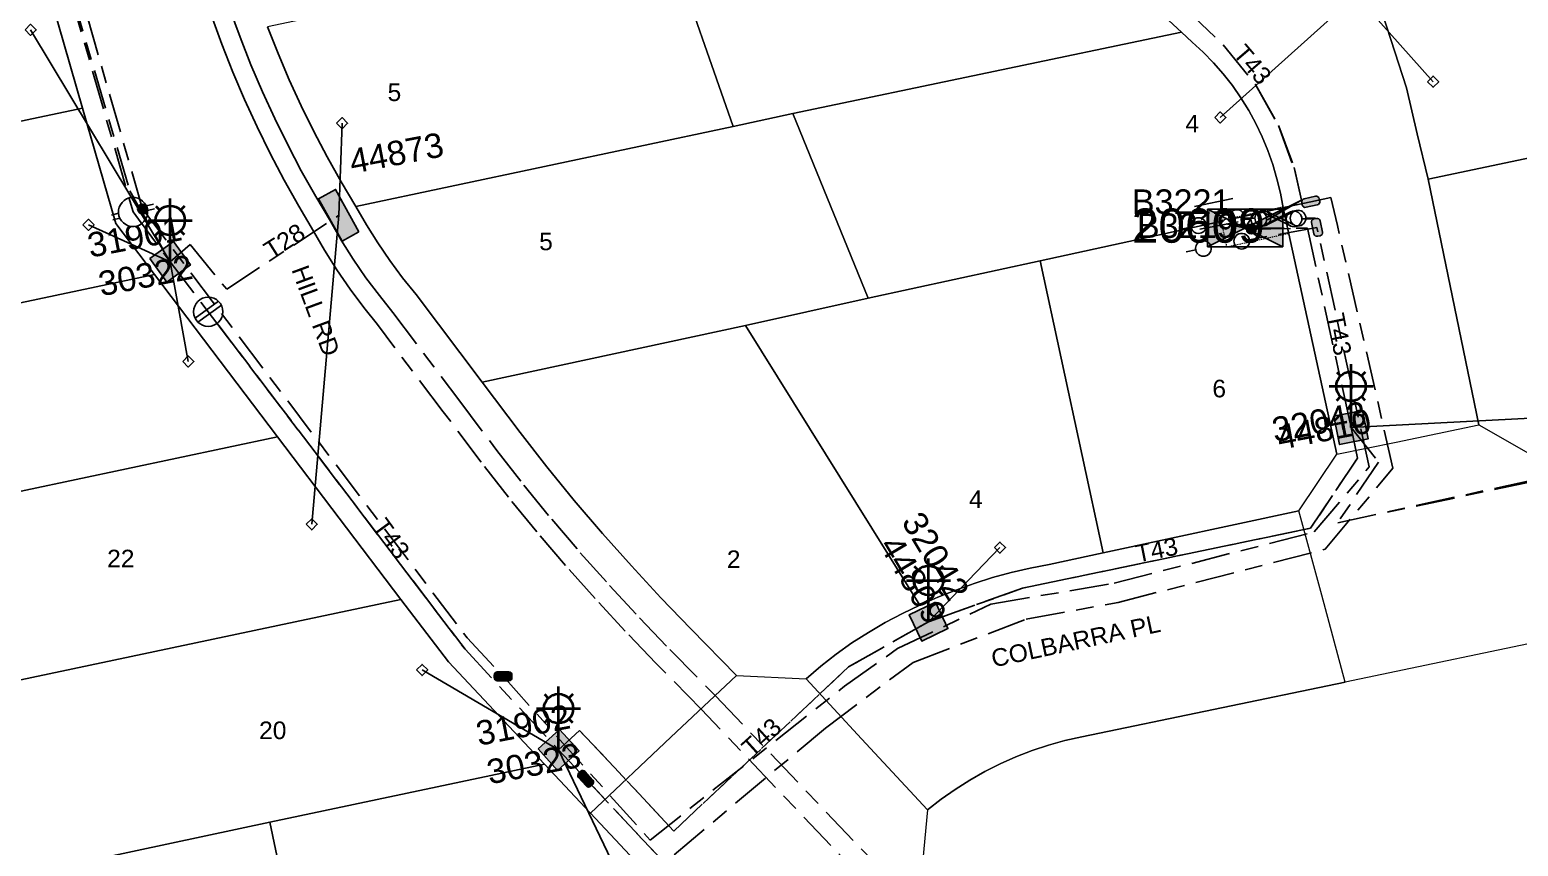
# Model space of a CAD drawing. Header units: metres. Extents: x 314590 to 317940, y 6263421 to 6264427.
# Drawn here: x 317374.3 to 317526.5, y 6263777.2 to 6263860.6 of the extents above; entities that cross this region are included whole.
import ezdxf
from ezdxf.enums import TextEntityAlignment as Align

# ---------------------------------------------------------------- set-up
doc = ezdxf.new("R2010")
doc.units = ezdxf.units.M
for name, pattern in [('Cable Exist UG', [8.2, 4, -1.2, 1.8, -1.2]), ('HIDDEN', [0.375, 0.25, -0.125]), ('HIDDEN2', [0.1875, 0.125, -0.0625])]:
    doc.linetypes.add(name, pattern=pattern)
doc.layers.get('0').update_dxf_attribs({"color": 6})
for name, color, linetype, lineweight in [('Cadastre Land Parcels_SP_EXT', 9, 'Continuous', 5), ('Cadastre Other Property_SP_EXT', 9, 'HIDDEN', 5), ('Cadastre Roads_SP_EXT', 9, 'Continuous', 5)]:
    doc.layers.add(name, color=color, linetype=linetype, lineweight=lineweight)
for name, color, linetype in [('Equip_HV_EXT', 7, 'Continuous'), ('Equip_LV_EXT', 7, 'Continuous'), ('Equip_SL_EXT', 7, 'Continuous'), ('Equip_SP_SL_EXT', 7, 'Continuous'), ('Mains_HV_EXT', 7, 'Continuous'), ('Mains_LV_EXT', 7, 'Continuous'), ('Mains_SL_EXT', 7, 'Continuous'), ('Services_SP_EXT', 7, 'Continuous'), ('Sub_SP_EXT', 7, 'Continuous'), ('SupportsUG_SP_LV_EXT', 7, 'Continuous'), ('SupportsUG_SP_LV_SL_EXT', 7, 'Continuous')]:
    doc.layers.add(name, color=color, linetype=linetype)
doc.layers.add('Features_HIDE', color=1, linetype='Continuous', plot=False)
doc.styles.add('COLUMN_LABEL', font='arial.ttf')
doc.styles.add('iecARIAL', font='arial.ttf', dxfattribs={"height": 2})
doc.styles.add('POLE_LABEL', font='arial.ttf')
doc.styles.get("Standard").update_dxf_attribs({"font": 'arial.ttf'})
doc.styles.add('SWITCH_LABEL', font='arial.ttf', dxfattribs={"height": 2.5})

# ---------------------------------------------------------------- blocks, each defined once
blk = doc.blocks.new('SUB_PADMOUNT_EXT')
for points in [[(0, 0), (-3.84, 1.92), (-3.84, -1.92)], [(0, 0), (3.84, 1.92), (3.84, -1.92)]]:
    blk.add_hatch(color=256).paths.add_polyline_path(points)
for p, q in [((3.84, 1.92), (-3.84, -1.92)), ((-3.84, 1.92), (3.84, -1.92))]:
    blk.add_line(p, q)
blk.add_lwpolyline([(-3.84, -1.92), (3.84, -1.92), (3.84, 1.92), (-3.84, 1.92)], close=True)
for tag, height, flags, p in [('ASSET_NUM', 3.5, 8, (2, 2)), ('STREET_CODE', 0.2, 9, (1.5, 0)), ('CONSTRUCTED_VOLTAGE', 0.2, 9, (1.5, -0.2)), ('OPERATING_VOLTAGE', 0.2, 9, (1.5, -0.6)), ('ORIENTATION', 0.2, 9, (1.5, -0.8)), ('OWNED_BY', 0.2, 9, (1.5, -1)), ('OPERATED_BY', 0.2, 9, (1.5, -1.2)), ('SECONDARY_VOLTAGE', 0.2, 9, (1.5, -1.6)), ('NO_PHASES', 0.2, 9, (1.5, -0.4)), ('MAINTAINED_BY', 0.2, 9, (1.5, -1.4)), ('STATE', 0.2, 9, (1.5, -1.8)), ('SUBSTATION_TYPE', 0.2, 9, (1.5, -2.2)), ('STREETNAME', 0.2, 9, (1.5, -3)), ('PARENT', 0.2, 9, (1.5, -2)), ('USAGE', 0.2, 9, (1.5, -2.4)), ('LEGEND', 0.2, 9, (1.5, -2.6)), ('LOCATION', 0.2, 9, (1.5, -2.8)), ('SUBURB', 0.2, 9, (1.5, -3.2)), ('Z', 0.2, 1, (1.5, -3.6)), ('NOTES', 0.2, 9, (1.5, -3.4))]:
    blk.add_attdef(tag, text='', height=height, dxfattribs=dict(flags=flags)).set_placement(p, align=Align.MIDDLE_LEFT)
blk = doc.blocks.new('COLUMN_EXT')
blk.add_hatch(color=256).paths.add_polyline_path([(-1.49, 1.48), (-1.49, -1.49), (1.48, -1.49), (1.48, 1.48)])
blk.add_lwpolyline([(-1.49, -1.49), (1.48, -1.49), (1.48, 1.48), (-1.49, 1.48)], close=True)
for tag, height, style, flags, p in [('ASSET_NUM', 2.5, 'COLUMN_LABEL', 8, (2, 2)), ('STRUCTURE_PLANT_NUMBER', 0.2, 'POLE_LABEL', 9, (1.81, 0.03)), ('STREET_CODE', 0.2, 'COLUMN_LABEL', 9, (1.81, -0.2))]:
    blk.add_attdef(tag, text='', height=height, dxfattribs=dict(style=style, flags=flags)).set_placement(p, align=Align.MIDDLE_LEFT)
at = {"flags": 9}
for tag, p in [('COLUMN_TYPE', (1.81, -0.4)), ('OWNED_BY', (1.81, -0.6)), ('STATE', (1.81, -0.8)), ('USAGE', (1.81, -1)), ('STREETNAME', (1.81, -1.6)), ('LEGEND', (1.81, -1.2)), ('LOCATION', (1.81, -1.4)), ('SUBURB', (1.81, -1.8)), ('NOTES', (1.81, -2))]:
    blk.add_attdef(tag, text='', height=0.2, dxfattribs=at).set_placement(p, align=Align.MIDDLE_LEFT)
at = {"flags": 1}
blk.add_attdef('Z', (1.81, -2.35), '', height=0.2, dxfattribs=at)
blk = doc.blocks.new('PILLAR_EXT')
blk.add_hatch(color=256).paths.add_polyline_path([(-2.475, 0.99), (-2.475, -0.99), (2.475, -0.99), (2.475, 0.99)])
blk.add_lwpolyline([(-2.475, -0.99), (2.475, -0.99), (2.475, 0.99), (-2.475, 0.99)], close=True)
at = {"style": 'iecARIAL', "flags": 8}
blk.add_attdef('ASSET_NUM', (1.5, 3.5), '', height=2.5, dxfattribs=at)
for tag, p, flags in [('OWNED_BY', (0, -0.2), 9), ('STATE', (0, -0.4), 9), ('SUPPORT_TYPE', (0, -0.6), 9), ('USAGE', (0, -0.8), 9), ('LEGEND', (0, -1), 9), ('LOCATION', (0, -1.2), 9), ('NOTES', (0, -1.4), 9), ('PARENT', (0, -1.6), 9), ('STREETNAME', (0, -1.8), 9), ('SUBURB', (0, -2), 1)]:
    blk.add_attdef(tag, p, '', height=0.2, dxfattribs=dict(flags=flags))
blk = doc.blocks.new('SL_LANTERN_EXT')
at = {"lineweight": 40}
for p, q in [((0, 1.97), (0, 6.47)), ((-1.46, 5.68), (-1.06, 5.28)), ((1.46, 5.68), (1.06, 5.28)), ((-2.25, 4.22), (2.25, 4.22)), ((-1.46, 2.76), (-1.06, 3.16)), ((1.46, 2.76), (1.06, 3.16)), ((0, 0), (0, 2.72))]:
    blk.add_line(p, q, dxfattribs=at)
blk.add_circle((0, 4.22), 1.5, dxfattribs=at)
at = {"style": 'iecARIAL', "flags": 8}
blk.add_attdef('ASSET_NUM', (1.5, 1.5), '', height=2.5, dxfattribs=at)
for tag, p, height, flags in [('OPERATING_VOLTAGE', (0.98, -1.65), 0.2, 9), ('CONSTRUCTED_VOLTAGE', (0.98, -0.65), 0.2, 9), ('CONTROL_TYPE', (0.98, -0.85), 0.2, 9), ('LANTERN_PURPOSE', (0.98, -1.05), 0.2, 9), ('LANTERN_TYPE', (0.98, -1.25), 0.2, 9), ('NO_PHASES', (0.98, -1.45), 0.2, 9), ('LNUMBER', (2.18, -3.25), 2.5, 8), ('ORIENTATION', (0.98, -1.85), 0.2, 9), ('OWNED_BY', (0.98, -2.05), 0.2, 9), ('STATE', (0.98, -2.25), 0.2, 9), ('USAGE', (0.98, -2.45), 0.2, 9), ('CEXIST', (0.98, -2.65), 0.2, 9), ('CNEW', (0.98, -2.85), 0.2, 9), ('CNUMBER', (0.98, -3.05), 0.2, 9), ('CREMOVE', (0.98, -3.25), 0.2, 9), ('CREPLACE', (0.98, -3.45), 0.2, 9), ('LKINGHEIGHT', (0.98, -3.65), 0.2, 9), ('LBRACKET', (0.98, -3.85), 0.2, 9), ('LBRACKETVOCAB', (0.98, -4.05), 0.2, 9), ('LCATEGORY', (0.98, -4.25), 0.2, 9), ('LCHARGE1', (0.98, -4.45), 0.2, 9), ('LCHARGE1PERCENT', (0.98, -4.65), 0.2, 9), ('LCHARGE2', (0.98, -4.85), 0.2, 9), ('LCHARGE2PERCENT', (0.98, -5.05), 0.2, 9), ('LCHARGE3', (0.98, -5.25), 0.2, 9), ('LCHARGE3PERCENT', (0.98, -5.45), 0.2, 9), ('LEXIST', (0.98, -5.65), 0.2, 9), ('LLAMP', (0.98, -5.85), 0.2, 9), ('LLAMPVOCAB', (0.98, -6.05), 0.2, 9), ('LMAST', (0.98, -6.25), 0.2, 9), ('LMASTVOCAB', (0.98, -6.45), 0.2, 9), ('LNEW', (0.98, -6.65), 0.2, 9), ('LANTNUMBER', (0.98, -6.85), 0.2, 9), ('LOUTREACH', (0.98, -7.25), 0.2, 9), ('LOUTREACHVOCAB', (0.98, -7.45), 0.2, 9), ('LRATECODE', (0.98, -7.65), 0.2, 9), ('STREETNAME', (0.98, -9.25), 0.2, 9), ('LREMOVE', (0.98, -7.85), 0.2, 9), ('LREPLACE', (0.98, -8.05), 0.2, 9), ('LTYPE', (0.98, -8.25), 0.2, 9), ('LTYPEVOCAB', (0.98, -8.45), 0.2, 9), ('LEGEND', (0.98, -8.65), 0.2, 9), ('LOCATION', (0.98, -8.85), 0.2, 9), ('NOTES', (0.98, -9.05), 0.2, 9), ('SUBURB', (0.98, -9.45), 0.2, 1)]:
    blk.add_attdef(tag, p, '', height=height, dxfattribs=dict(flags=flags))
blk = doc.blocks.new('CCP_EXT')
at = {"flags": 9}
for tag, p in [('LIFE_SUPPORT', (0, -1.6)), ('STATE', (0, -1.8)), ('NOTES', (0, -2))]:
    blk.add_attdef(tag, text='', height=0.2, dxfattribs=at).set_placement(p, align=Align.MIDDLE_LEFT)
blk.add_wipeout([(0, 0.57), (0.57, 0), (0, -0.57), (-0.57, 0)])
blk.add_lwpolyline([(-0.57, 0), (0, 0.57), (0.57, 0), (0, -0.57), (-0.57, 0)])
at = {"flags": 1}
blk.add_attdef('Z', (0, 0), '', height=0.2, dxfattribs=at)
at = {"flags": 9}
for tag, p in [('CCP_TYPE', (0, 0)), ('CONSTRUCTED_VOLTAGE', (0, -0.2)), ('OPERATING_VOLTAGE', (0, -0.6)), ('ORIENTATION', (0, -0.8)), ('OWNED_BY', (0, -1)), ('NO_PHASES', (0, -0.4)), ('USAGE', (0, -1.2)), ('LEGEND', (0, -1.4))]:
    blk.add_attdef(tag, text='', height=0.2, dxfattribs=at).set_placement(p, align=Align.MIDDLE_LEFT)
blk = doc.blocks.new('HV_STJ_EXT')
h = blk.add_hatch(color=256)
edge = h.paths.add_edge_path()
edge.add_ellipse((-0.59, 0.13), major_axis=(0.226, 0.226), ratio=1, start_angle=45, end_angle=135)
edge.add_line((-0.91, 0.13), (-0.91, -0.13))
edge.add_ellipse((-0.59, -0.13), major_axis=(0.226, 0.226), ratio=1, start_angle=135, end_angle=225)
edge.add_line((-0.59, -0.45), (0.59, -0.45))
edge.add_ellipse((0.59, -0.13), major_axis=(-0.226, 0.226), ratio=1, start_angle=135, end_angle=225)
edge.add_line((0.91, -0.13), (0.91, 0.13))
edge.add_ellipse((0.59, 0.13), major_axis=(-0.226, 0.226), ratio=1, start_angle=225, end_angle=315)
edge.add_line((0.59, 0.45), (-0.59, 0.45))
blk.add_lwpolyline([(-0.91, 0.13), (-0.91, -0.13, 0.414214), (-0.59, -0.45), (0.59, -0.45, 0.414214), (0.91, -0.13), (0.91, 0.13, 0.414214), (0.59, 0.45), (-0.59, 0.45, 0.414214)], format="xyb", close=True)
for tag, flags, p in [('ORIENTATION', 9, (1.5, 0)), ('Z', 1, (1.5, -0.8)), ('USAGE', 9, (1.5, -0.2)), ('LEGEND', 9, (1.5, -0.4)), ('NOTES', 9, (1.5, -0.6))]:
    blk.add_attdef(tag, text='', height=0.2, dxfattribs=dict(flags=flags)).set_placement(p, align=Align.MIDDLE_LEFT)
blk = doc.blocks.new('SL_STJ_EXT')
h = blk.add_hatch(color=256)
edge = h.paths.add_edge_path()
edge.add_ellipse((-0.59, 0.13), major_axis=(0.226, 0.226), ratio=1, start_angle=45, end_angle=135)
edge.add_line((-0.91, 0.13), (-0.91, -0.13))
edge.add_ellipse((-0.59, -0.13), major_axis=(0.226, 0.226), ratio=1, start_angle=135, end_angle=225)
edge.add_line((-0.59, -0.45), (0.59, -0.45))
edge.add_ellipse((0.59, -0.13), major_axis=(-0.226, 0.226), ratio=1, start_angle=135, end_angle=225)
edge.add_line((0.91, -0.13), (0.91, 0.13))
edge.add_ellipse((0.59, 0.13), major_axis=(-0.226, 0.226), ratio=1, start_angle=225, end_angle=315)
edge.add_line((0.59, 0.45), (-0.59, 0.45))
blk.add_lwpolyline([(-0.91, 0.13), (-0.91, -0.13, 0.414214), (-0.59, -0.45), (0.59, -0.45, 0.414214), (0.91, -0.13), (0.91, 0.13, 0.414214), (0.59, 0.45), (-0.59, 0.45, 0.414214)], format="xyb", close=True)
at = {"flags": 1}
blk.add_attdef('Z', (0, 0), '', height=0.2, dxfattribs=at)
at = {"flags": 9}
for tag, p in [('ORIENTATION', (0, 0)), ('USAGE', (0, -0.2)), ('LEGEND', (0, -0.4)), ('NOTES', (0, -0.6))]:
    blk.add_attdef(tag, text='', height=0.2, dxfattribs=at).set_placement(p, align=Align.MIDDLE_LEFT)
blk = doc.blocks.new('LV_UG_LINKS_CLOSED_EXT')
blk.add_wipeout([(-1.06, 1.06), (-1.18, 0.92), (-1.29, 0.76), (-1.37, 0.59), (-1.43, 0.42), (-1.48, 0.23), (-1.49, 0.05), (-1.49, -0.14), (-1.46, -0.33), (-1.41, -0.51), (-1.33, -0.68), (-1.24, -0.84), (-1.12, -0.99), (-0.99, -1.12), (-0.84, -1.24), (-0.68, -1.33), (-0.51, -1.41), (-0.33, -1.46), (-0.14, -1.49), (0.05, -1.49), (0.23, -1.48), (0.42, -1.43), (0.59, -1.37), (0.76, -1.29), (0.92, -1.18), (1.06, -1.06), (1.18, -0.92), (1.29, -0.76), (1.37, -0.59), (1.43, -0.42), (1.48, -0.23), (1.49, -0.05), (1.49, 0.14), (1.46, 0.33), (1.41, 0.51), (1.33, 0.68), (1.24, 0.84), (1.12, 0.99), (0.99, 1.12), (0.84, 1.24), (0.68, 1.33), (0.51, 1.41), (0.33, 1.46), (0.14, 1.49), (-0.05, 1.49), (-0.23, 1.48), (-0.42, 1.43), (-0.59, 1.37), (-0.76, 1.29), (-0.92, 1.18)])
for p, q in [((-0.25, -1.48), (-0.25, 1.48)), ((0.25, -1.48), (0.25, 1.48))]:
    blk.add_line(p, q)
blk.add_circle((0, 0), 1.5)
at = {"flags": 9}
for tag, p in [('ACTUAL_STATUS', (0, 0)), ('CONSTRUCTED_VOLTAGE', (0, -0.2)), ('OPERATING_VOLTAGE', (0, -0.6)), ('ORIENTATION', (0, -0.8)), ('STATE', (0, -1)), ('SWITCH_TYPE', (0, -1.2)), ('NO_PHASES', (0, -0.4)), ('USAGE', (0, -1.4)), ('NOTES', (0, -1.6))]:
    blk.add_attdef(tag, text='', height=0.2, dxfattribs=at).set_placement(p, align=Align.MIDDLE_LEFT)
at = {"flags": 1}
blk.add_attdef('Z', (0, 0), '', height=0.2, dxfattribs=at)
blk = doc.blocks.new('LV_UG_LINKS_OPEN_EXT')
for p, q in [((-0.25, 1.47), (-0.25, 2.22)), ((0.25, 1.47), (0.25, 2.22)), ((-0.25, -1.47), (-0.25, -2.22)), ((0.25, -1.47), (0.25, -2.22))]:
    blk.add_line(p, q)
at = {"flags": 9}
for tag, p in [('ACTUAL_STATUS', (0, 0)), ('CONSTRUCTED_VOLTAGE', (0, -0.2)), ('OPERATING_VOLTAGE', (0, -0.6)), ('ORIENTATION', (0, -0.8)), ('STATE', (0, -1)), ('SWITCH_TYPE', (0, -1.2)), ('NO_PHASES', (0, -0.4)), ('USAGE', (0, -1.4)), ('NOTES', (0, -1.6))]:
    blk.add_attdef(tag, text='', height=0.2, dxfattribs=at).set_placement(p, align=Align.MIDDLE_LEFT)
at = {"flags": 1}
blk.add_attdef('Z', (0, 0), '', height=0.2, dxfattribs=at)
blk.add_wipeout([(-0.25, 1.47), (-0.43, 1.43), (-0.61, 1.36), (-0.77, 1.28), (-0.93, 1.17), (-1.07, 1.05), (-1.19, 0.9), (-1.29, 0.75), (-1.38, 0.58), (-1.44, 0.4), (-1.48, 0.22), (-1.49, 0.03), (-1.49, -0.16), (-1.45, -0.34), (-1.4, -0.52), (-1.32, -0.69), (-1.23, -0.85), (-1.11, -1), (-0.98, -1.13), (-0.83, -1.24), (-0.66, -1.34), (-0.49, -1.41), (-0.31, -1.46), (-0.13, -1.49), (0.06, -1.49), (0.25, -1.47), (0.43, -1.43), (0.61, -1.36), (0.77, -1.28), (0.93, -1.17), (1.07, -1.05), (1.19, -0.9), (1.29, -0.75), (1.38, -0.58), (1.44, -0.4), (1.48, -0.22), (1.49, -0.03), (1.49, 0.16), (1.45, 0.34), (1.4, 0.52), (1.32, 0.69), (1.23, 0.85), (1.11, 1), (0.98, 1.13), (0.83, 1.24), (0.66, 1.34), (0.49, 1.41), (0.31, 1.46), (0.13, 1.49), (-0.06, 1.49)])
blk.add_lwpolyline([(0, -1.49, 1), (0, 1.49, 1)], format="xyb", close=True)
blk = doc.blocks.new('LV_UG_DFUSE_CLOSED_EXT')
for points in [[(1, 0), (0, 0)], [(5.04, 0.73), (2.16, -0.72)], [(5.05, -0.71), (2.16, 0.72)], [(6.2, 0.01), (7.2, 0.01)]]:
    blk.add_lwpolyline(points)
for centre in [(1.8, 0), (5.4, 0.01)]:
    blk.add_circle(centre, 0.8)
at = {"flags": 9}
for tag, p in [('ACTUAL_STATUS', (0, 0)), ('CONSTRUCTED_VOLTAGE', (0, -0.2)), ('OPERATING_VOLTAGE', (0, -0.6)), ('ORIENTATION', (0, -0.8)), ('STATE', (0, -1)), ('SWITCH_TYPE', (0, -1.2)), ('NO_PHASES', (0, -0.4)), ('USAGE', (0, -1.4)), ('NOTES', (0, -1.6))]:
    blk.add_attdef(tag, text='', height=0.2, dxfattribs=at).set_placement(p, align=Align.MIDDLE_LEFT)
at = {"flags": 1}
blk.add_attdef('Z', (0, 0), '', height=0.2, dxfattribs=at)
blk = doc.blocks.new('SWG_HOLEC_SU_EXT')
blk.add_line((1.8, -2), (5.8, -2))
for points in [[(1, 0), (0, 0)], [(6.6, 0), (7.6, 0)]]:
    blk.add_lwpolyline(points)
for points in [[(1.8, -0.8, 1), (1.8, 0.8, 1)], [(5.8, -0.8, 1), (5.8, 0.8, 1)]]:
    blk.add_lwpolyline(points, format="xyb", close=True)
at = {"style": 'SWITCH_LABEL', "flags": 8}
blk.add_attdef('ASSET_NUM', text='', height=2.5, rotation=179.9544, dxfattribs=at).set_placement((-2.4, 0), align=Align.MIDDLE_LEFT)
at = {"flags": 1}
blk.add_attdef('Z', (0, 0), '', height=0.2, dxfattribs=at)
at = {"flags": 9}
for tag, p in [('ACTUAL_STATUS', (0, -0.4)), ('CONSTRUCTED_VOLTAGE', (0, -0.6)), ('OPERATING_VOLTAGE', (0, -1)), ('ORIENTATION', (0, -1.2)), ('OWNED_BY', (0, -1.4)), ('NO_PHASES', (0, -0.8)), ('PARENT', (0, -1.6)), ('STATE', (0, -1.8)), ('SWITCH_TYPE', (0, -2)), ('STREETNAME', (0, -2.6)), ('SUBURB', (0, -2.8)), ('USAGE', (0, -2.2)), ('LOCATION', (0, -2.4)), ('NOTES', (0, -3))]:
    blk.add_attdef(tag, text='', height=0.2, dxfattribs=at).set_placement(p, align=Align.MIDDLE_LEFT)
at = {"style": 'SWITCH_LABEL', "flags": 9}
blk.add_attdef('STREET_CODE', text='', height=0.2, dxfattribs=at).set_placement((0, -0.2), align=Align.MIDDLE_LEFT)
blk = doc.blocks.new('CONNECTOR_NODE_EXT')
h = blk.add_hatch(color=256)
edge = h.paths.add_edge_path()
edge.add_arc((0, 0), 0.5, 0, 360)
blk.add_circle((0, 0), 0.5)
at = {"flags": 1}
blk.add_attdef('Z', (0, 0), '', height=0.2, dxfattribs=at)
at = {"flags": 9}
for tag, p in [('CONNECTOR_TYPE', (0, 0)), ('CONSTRUCTED_VOLTAGE', (0, -0.2)), ('OPERATING_VOLTAGE', (0, -0.6)), ('ORIENTATION', (0, -0.8)), ('SUBTYPE', (0, -1)), ('NO_PHASES', (0, -0.4)), ('USAGE', (0, -1.2)), ('NOTES', (0, -1.4))]:
    blk.add_attdef(tag, text='', height=0.2, dxfattribs=at).set_placement(p, align=Align.MIDDLE_LEFT)

msp = doc.modelspace()

# ---------------------------------------------------------------- linework, layer by layer
at = {"layer": 'Cadastre Land Parcels_SP_EXT', "linetype": 'Continuous'}
for points in [[(317492.07, 6263860.39), (317490.79, 6263861.57), (317489.44, 6263862.65), (317488.03, 6263863.67), (317486.57, 6263864.62), (317485.08, 6263865.51), (317484.17, 6263866.05), (317483.3, 6263866.67), (317482.47, 6263867.34), (317481.7, 6263868.07), (317480.97, 6263868.85), (317480.31, 6263869.69), (317479.71, 6263870.56), (317479.17, 6263871.48), (317478.69, 6263872.44), (317478.29, 6263873.42), (317477.96, 6263874.43), (317477.69, 6263875.46), (317477.51, 6263876.51), (317477.4, 6263877.59), (317439.66, 6263869.59), (317446.25, 6263850.73), (317452.35, 6263852.05), (317492.07, 6263860.39)], [(317542.09, 6263850.57), (317556.24, 6263853.54), (317551.93, 6263873.09), (317511.89, 6263864.61), (317515.1, 6263854.68), (317516.17, 6263849.99), (317517.3, 6263845.34), (317542.09, 6263850.57)], [(317379.72, 6263852.62), (317374.74, 6263869.92), (317330.71, 6263860.63), (317332.22, 6263855.38), (317335.69, 6263843.32), (317379.72, 6263852.62)], [(317446.25, 6263850.73), (317439.66, 6263869.59), (317398.63, 6263860.91), (317399.71, 6263858.19), (317400.85, 6263855.5), (317402.07, 6263852.84), (317403.36, 6263850.22), (317404.72, 6263847.63), (317406.15, 6263845.08), (317407.64, 6263842.56), (317446.25, 6263850.73)], [(317502.47, 6263842.41), (317502.2, 6263843.91), (317501.85, 6263845.39), (317501.43, 6263846.85), (317500.93, 6263848.28), (317500.35, 6263849.68), (317499.69, 6263851.05), (317498.96, 6263852.38), (317498.16, 6263853.66), (317497.29, 6263854.91), (317496.36, 6263856.1), (317495.36, 6263857.24), (317494.3, 6263858.33), (317493.19, 6263859.36), (317492.07, 6263860.39), (317452.35, 6263852.05), (317460.06, 6263833.17), (317477.64, 6263837), (317502.47, 6263842.41)], [(317387.08, 6263835.6), (317383.12, 6263840.8), (317379.72, 6263852.62), (317335.69, 6263843.32), (317338.59, 6263833.23), (317342.86, 6263826.25), (317387.08, 6263835.6)], [(317460.06, 6263833.17), (317452.35, 6263852.05), (317446.25, 6263850.73), (317407.64, 6263842.56), (317408.73, 6263840.67), (317409.89, 6263838.82), (317411.13, 6263837.02), (317412.43, 6263835.27), (317413.81, 6263833.56), (317420.58, 6263824.58), (317447.5, 6263830.4), (317460.06, 6263833.17)], [(317548.5, 6263820.83), (317542.09, 6263850.57), (317517.3, 6263845.34), (317522.49, 6263820.22), (317528.76, 6263816.64), (317548.5, 6263820.83)], [(317507.96, 6263817.22), (317502.47, 6263842.41), (317477.64, 6263837), (317484.06, 6263807.15), (317504.07, 6263811.44), (317507.96, 6263817.22)], [(317353.28, 6263809.18), (317399.65, 6263818.99), (317387.08, 6263835.6), (317342.86, 6263826.25), (317353.28, 6263809.18)], [(317484.06, 6263807.15), (317477.64, 6263837), (317460.06, 6263833.17), (317447.5, 6263830.4), (317465.33, 6263801.8), (317467.16, 6263802.6), (317469, 6263803.34), (317470.87, 6263804.01), (317472.76, 6263804.61), (317474.68, 6263805.13), (317476.62, 6263805.58), (317478.57, 6263805.95), (317484.06, 6263807.15)], [(317465.33, 6263801.8), (317447.5, 6263830.4), (317420.58, 6263824.58), (317424.45, 6263819.44), (317427.18, 6263815.94), (317429.99, 6263812.51), (317432.88, 6263809.13), (317435.83, 6263805.82), (317438.84, 6263802.56), (317441.92, 6263799.36), (317446.58, 6263794.62), (317453.69, 6263794.26), (317455.2, 6263795.55), (317456.77, 6263796.78), (317458.39, 6263797.93), (317460.07, 6263799.01), (317461.78, 6263800.01), (317463.54, 6263800.94), (317465.33, 6263801.8)], [(317412.26, 6263802.37), (317399.65, 6263818.99), (317353.28, 6263809.18), (317363.68, 6263792.11), (317412.26, 6263802.37)], [(317398.86, 6263779.6), (317426.94, 6263785.54), (317417.13, 6263795.99), (317412.26, 6263802.37), (317363.68, 6263792.11), (317367.69, 6263772.98), (317398.86, 6263779.6)], [(317582.41, 6263696.56), (317538.26, 6263744.98), (317534.57, 6263799.31), (317531.96, 6263798.76), (317508.83, 6263793.93), (317481.89, 6263788.35), (317480.17, 6263787.96), (317478.47, 6263787.48), (317476.8, 6263786.93), (317475.16, 6263786.29), (317473.55, 6263785.57), (317471.97, 6263784.78), (317470.44, 6263783.91), (317468.95, 6263782.96), (317467.51, 6263781.95), (317466.12, 6263780.87), (317465.53, 6263774.72), (317497.84, 6263739.94), (317517.46, 6263719.1), (317559.51, 6263674.43), (317582.41, 6263696.56)], [(317443.27, 6263768.14), (317431.64, 6263780.53), (317426.94, 6263785.54), (317398.86, 6263779.6), (317403.06, 6263759.65), (317443.27, 6263768.14)], [(317380.71, 6263710.56), (317382.36, 6263721.99), (317404.95, 6263750.56), (317403.06, 6263759.65), (317398.86, 6263779.6), (317367.69, 6263772.98), (317378.87, 6263724.81), (317376.89, 6263712.39), (317377.9, 6263712.06), (317378.88, 6263711.65), (317379.83, 6263711.15), (317380.71, 6263710.56)]]:
    msp.add_lwpolyline(points, close=True, dxfattribs=at)
at = {"layer": 'Mains_HV_EXT', "linetype": 'Cable Exist UG'}
for points in [[(317505.3, 6263843.03), (317499.5, 6263841.8), (317498.57, 6263840.33)], [(317505.94, 6263840.42), (317500.02, 6263839.34), (317498.55, 6263840.46)]]:
    msp.add_lwpolyline(points, dxfattribs=at)
at = {"layer": 'Mains_LV_EXT', "linetype": 'Cable Exist UG'}
for points in [[(317498.6, 6263840.35), (317504.96, 6263840.34), (317509.42, 6263819.95)], [(317509.42, 6263819.95), (317512.23, 6263816.41), (317508.06, 6263810.22), (317534.04, 6263815.72), (317573.37, 6263824.5)], [(317428.39, 6263787), (317430.54, 6263788.99), (317440.17, 6263778.7), (317458.03, 6263795.48), (317466.22, 6263800.1)], [(317428.39, 6263787), (317468.02, 6263744.77)]]:
    msp.add_lwpolyline(points, dxfattribs=at)
at = {"layer": 'Mains_SL_EXT', "linetype": 'Cable Exist UG'}
for points in [[(317499.22, 6263840.24), (317504.96, 6263840.34), (317509.42, 6263819.95)], [(317509.42, 6263819.95), (317512.23, 6263816.41), (317508.06, 6263810.22), (317573.37, 6263824.5)], [(317466.22, 6263800.1), (317458.03, 6263795.48), (317440.17, 6263778.7), (317430.54, 6263788.99), (317428.39, 6263787)], [(317450.33, 6263763.62), (317431.16, 6263784.05)]]:
    msp.add_lwpolyline(points, dxfattribs=at)
at = {"layer": 'Services_SP_EXT'}
for points in [[(317537.64, 6263821.44), (317509.42, 6263819.95)], [(317434.55, 6263774.12), (317428.39, 6263787)]]:
    msp.add_lwpolyline(points, dxfattribs=at)

# ---------------------------------------------------------------- block references
at = {"layer": 'Equip_HV_EXT'}
for p, rotation in [((317505.3, 6263843.03), 12.04940672175586), ((317505.94, 6263840.42), 282.1187604025406)]:
    msp.add_blockref('HV_STJ_EXT', p, dxfattribs=dict(at, rotation=rotation))
msp.add_blockref('HV_STJ_EXT', (317422.71, 6263794.52), dxfattribs=at)
at = {"layer": 'Equip_LV_EXT'}
for p in [(317498.19, 6263841.27), (317498.6, 6263841.35)]:
    msp.add_blockref('LV_UG_DFUSE_CLOSED_EXT', p, dxfattribs=at)
at = {"layer": 'Equip_SL_EXT'}
msp.add_blockref('CONNECTOR_NODE_EXT', (317499.22, 6263840.24), dxfattribs=at)
at = {"layer": 'Equip_SL_EXT', "rotation": 131.9722558888362}
msp.add_blockref('SL_STJ_EXT', (317431.16, 6263784.05), dxfattribs=at)
at = {"layer": 'Equip_SP_SL_EXT'}
ref = msp.add_blockref('SL_LANTERN_EXT', (317388.67, 6263836.9), dxfattribs=at)
ref.add_attrib('ASSET_NUM', '31901', dxfattribs={"layer": '0', "height": 2.5, "rotation": 10.8358, "style": 'iecARIAL'}).set_placement((317390.17, 6263838.4), align=Align.BOTTOM_RIGHT)
ref = msp.add_blockref('SL_LANTERN_EXT', (317509.42, 6263819.95), dxfattribs=at)
ref.add_attrib('ASSET_NUM', '32043', dxfattribs={"layer": '0', "height": 2.5, "rotation": 10.501, "style": 'iecARIAL'}).set_placement((317510.92, 6263821.45), align=Align.MIDDLE_RIGHT)
ref = msp.add_blockref('SL_LANTERN_EXT', (317466.22, 6263800.1), dxfattribs=at)
ref.add_attrib('ASSET_NUM', '32042', dxfattribs={"layer": '0', "height": 2.5, "rotation": 300.8041, "style": 'iecARIAL'}).set_placement((317467.72, 6263801.61), align=Align.BOTTOM_RIGHT)
ref = msp.add_blockref('SL_LANTERN_EXT', (317428.39, 6263787), dxfattribs=at)
ref.add_attrib('ASSET_NUM', '31902', dxfattribs={"layer": '0', "height": 2.5, "rotation": 10.8499, "style": 'iecARIAL'}).set_placement((317429.89, 6263788.5), align=Align.BOTTOM_RIGHT)
at = {"layer": 'Sub_SP_EXT'}
ref = msp.add_blockref('SUB_PADMOUNT_EXT', (317498.6, 6263840.35), dxfattribs=at)
ref.add_attrib('ASSET_NUM', '20609', dxfattribs={"layer": '0', "height": 3.5}).set_placement((317500.6, 6263840.6), align=Align.MIDDLE_RIGHT)
at = {"layer": 'SupportsUG_SP_LV_EXT'}
ref = msp.add_blockref('PILLAR_EXT', (317405.91, 6263841.65), dxfattribs=dict(at, rotation=118.9330097112032))
ref.add_attrib('ASSET_NUM', '44873', dxfattribs={"layer": '0', "height": 2.5, "rotation": 10.8297, "style": 'iecARIAL'}).set_placement((317407.41, 6263845.15), align=Align.BOTTOM_LEFT)
at = {"layer": 'SupportsUG_SP_LV_SL_EXT'}
ref = msp.add_blockref('COLUMN_EXT', (317388.67, 6263836.9), dxfattribs=dict(at, rotation=305.9839673247692))
ref.add_attrib('ASSET_NUM', '30322', dxfattribs={"layer": '0', "height": 2.5, "rotation": 10.8358, "style": 'COLUMN_LABEL'}).set_placement((317390.67, 6263837.65), align=Align.TOP_RIGHT)
ref = msp.add_blockref('COLUMN_EXT', (317509.42, 6263819.95), dxfattribs=dict(at, rotation=281.1569784962963))
ref.add_attrib('ASSET_NUM', '44810', dxfattribs={"layer": '0', "height": 2.5, "rotation": 10.7245, "style": 'COLUMN_LABEL'}).set_placement((317511.42, 6263820.7), align=Align.MIDDLE_RIGHT)
ref = msp.add_blockref('COLUMN_EXT', (317466.22, 6263800.1), dxfattribs=dict(at, rotation=205.4546205993186))
ref.add_attrib('ASSET_NUM', '44809', dxfattribs={"layer": '0', "height": 2.5, "rotation": 300.8041, "style": 'COLUMN_LABEL'}).set_placement((317468.23, 6263800.85), align=Align.TOP_RIGHT)
ref = msp.add_blockref('COLUMN_EXT', (317428.39, 6263787), dxfattribs=dict(at, rotation=312.044405666345))
ref.add_attrib('ASSET_NUM', '30323', dxfattribs={"layer": '0', "height": 2.5, "rotation": 10.8499, "style": 'COLUMN_LABEL'}).set_placement((317430.39, 6263787.75), align=Align.TOP_RIGHT)

# ---------------------------------------------------------------- texts
at = {"layer": 'Cadastre Land Parcels_SP_EXT'}
for s, p in [('5', (317410.9, 6263853.33)), ('4', (317492.48, 6263850.12)), ('5', (317426.4, 6263838.08)), ('6', (317495.24, 6263823.04)), ('4', (317470.35, 6263811.73)), ('22', (317382.22, 6263805.66)), ('2', (317445.59, 6263805.59)), ('20', (317397.76, 6263788.1))]:
    msp.add_text(s, height=1.8, dxfattribs=at).set_placement(p)
at = {"layer": 'Cadastre Roads_SP_EXT'}
for s, rotation, p in [('HILL RD', 290.243, (317401.05, 6263836.11)), ('COLBARRA PL', 12.0653, (317472.85, 6263795.42))]:
    msp.add_text(s, height=1.8, rotation=rotation, dxfattribs=at).set_placement(p)
at = {"layer": 'Mains_LV_EXT'}
for s, rotation, p in [('T43', 310.6262, (317497.25, 6263858.13)), ('T28', 32.2833, (317399, 6263837.1)), ('T43', 281.1543, (317506.9, 6263831.44)), ('T43', 306.1428, (317409.28, 6263809.82)), ('T43', 11.348, (317487.6, 6263806.14)), ('T43', 42.1061, (317448.13, 6263786.18))]:
    msp.add_text(s, height=1.8, rotation=rotation, dxfattribs=at).set_placement(p)

# ---------------------------------------------------------------- next in the draw order: block references
at = {"layer": 'Services_SP_EXT'}
for p in [(317374.4, 6263860.61), (317517.82, 6263855.31), (317406.24, 6263851.07), (317496.05, 6263851.65), (317380.31, 6263840.68), (317496.64, 6263840.79), (317390.52, 6263826.71), (317403.14, 6263810.06), (317473.52, 6263807.68), (317414.43, 6263795.17)]:
    msp.add_blockref('CCP_EXT', p, dxfattribs=at)

# ---------------------------------------------------------------- next in the draw order: linework, layer by layer
at = {"layer": 'Cadastre Other Property_SP_EXT', "linetype": 'HIDDEN2'}
msp.add_lwpolyline([(317502.46, 6263842.5), (317496.11, 6263841.11), (317496.7, 6263838.43), (317503.05, 6263839.81), (317502.46, 6263842.5)], close=True, dxfattribs=at)
at = {"layer": 'Cadastre Roads_SP_EXT', "linetype": 'Continuous'}
msp.add_lwpolyline([(317490.79, 6263861.57), (317492.07, 6263860.39), (317493.19, 6263859.36), (317494.3, 6263858.33), (317495.36, 6263857.24), (317496.36, 6263856.1), (317497.29, 6263854.91), (317498.16, 6263853.66), (317498.96, 6263852.38), (317499.69, 6263851.05), (317500.35, 6263849.68), (317500.93, 6263848.28), (317501.43, 6263846.85), (317501.85, 6263845.39), (317502.2, 6263843.91), (317502.47, 6263842.41), (317507.96, 6263817.22), (317514.03, 6263818.47), (317522.49, 6263820.22), (317517.3, 6263845.34), (317516.17, 6263849.99), (317515.1, 6263854.68), (317511.89, 6263864.61)], dxfattribs=at)
msp.add_lwpolyline([(317508.82, 6263793.93), (317506.42, 6263802.8), (317504.07, 6263811.44), (317484.06, 6263807.15), (317478.57, 6263805.95), (317476.62, 6263805.58), (317474.68, 6263805.13), (317472.76, 6263804.61), (317470.87, 6263804.01), (317469, 6263803.34), (317467.16, 6263802.6), (317465.33, 6263801.8), (317463.54, 6263800.94), (317461.78, 6263800.01), (317460.07, 6263799.01), (317458.39, 6263797.93), (317456.77, 6263796.78), (317455.2, 6263795.55), (317453.69, 6263794.26), (317459.37, 6263788.14), (317466.12, 6263780.87), (317467.51, 6263781.95), (317468.95, 6263782.96), (317470.44, 6263783.91), (317471.97, 6263784.78), (317473.55, 6263785.57), (317475.16, 6263786.29), (317476.8, 6263786.93), (317478.48, 6263787.48), (317480.17, 6263787.96), (317481.89, 6263788.35), (317508.82, 6263793.93)], close=True, dxfattribs=at)
at = {"layer": 'Features_HIDE', "linetype": 'Continuous'}
msp.add_lwpolyline([(317374.74, 6263869.92), (317379.72, 6263852.62), (317383.12, 6263840.8), (317387.08, 6263835.6), (317399.65, 6263818.99), (317412.26, 6263802.37), (317417.13, 6263795.99), (317426.94, 6263785.54), (317431.64, 6263780.53), (317439.88, 6263788.31), (317446.58, 6263794.62), (317441.92, 6263799.36), (317438.84, 6263802.56), (317435.83, 6263805.82), (317432.88, 6263809.13), (317429.99, 6263812.51), (317427.18, 6263815.94), (317424.45, 6263819.44), (317420.58, 6263824.58), (317413.81, 6263833.56), (317412.43, 6263835.27), (317411.13, 6263837.02), (317409.89, 6263838.82), (317408.73, 6263840.67), (317407.64, 6263842.56), (317406.15, 6263845.08), (317404.72, 6263847.63), (317403.36, 6263850.22), (317402.07, 6263852.84), (317400.85, 6263855.5), (317399.71, 6263858.19), (317398.63, 6263860.91)], dxfattribs=at)
at = {"layer": 'Mains_HV_EXT', "linetype": 'Cable Exist UG'}
for points in [[(317445.97, 6263769.73), (317440.2, 6263776.28), (317455.68, 6263789.23), (317464.64, 6263795.95), (317476.2, 6263800.37), (317485.62, 6263802.08), (317506.77, 6263807.51), (317513.71, 6263815.8), (317508.03, 6263840.62), (317507.36, 6263843.47), (317505.3, 6263843.03)], [(317422.71, 6263794.52), (317437.74, 6263777.78), (317457.63, 6263793.52), (317463.04, 6263797.35), (317472.59, 6263801.91), (317485.19, 6263804.03), (317505.65, 6263809.28), (317511.27, 6263815.92), (317505.94, 6263840.42)]]:
    msp.add_lwpolyline(points, dxfattribs=at)
at = {"layer": 'Mains_LV_EXT', "linetype": 'Cable Exist UG'}
for points in [[(317482.33, 6263887), (317480.13, 6263883.05), (317479.38, 6263879.34), (317479.59, 6263876.21), (317480.6, 6263873.09), (317481.74, 6263871.02), (317484.16, 6263868.54), (317487.84, 6263866.19), (317492.62, 6263862.61), (317496.36, 6263859.09), (317499.69, 6263854.97), (317502.04, 6263850.76), (317503.61, 6263846.53), (317504.36, 6263843.2), (317498.6, 6263840.35)], [(317466.22, 6263800.1), (317475.84, 6263803.54), (317505.28, 6263809.67), (317510.09, 6263816.82), (317509.42, 6263819.95)]]:
    msp.add_lwpolyline(points, dxfattribs=at)
at = {"layer": 'Mains_SL_EXT', "linetype": 'Cable Exist UG'}
for points in [[(317482.33, 6263887), (317479.72, 6263881.01), (317480.25, 6263874.16), (317481.74, 6263871.02), (317484.06, 6263868.65), (317487.7, 6263866.28), (317492.62, 6263862.61), (317496.36, 6263859.09), (317499.66, 6263855.01), (317502.01, 6263850.82), (317503.67, 6263846.28), (317504.36, 6263843.2), (317499.22, 6263840.24)], [(317509.42, 6263819.95), (317510.09, 6263816.82), (317505.28, 6263809.67), (317475.84, 6263803.54), (317466.22, 6263800.1)]]:
    msp.add_lwpolyline(points, dxfattribs=at)
at = {"layer": 'Services_SP_EXT'}
for points in [[(317496.05, 6263851.65), (317509.96, 6263864.15)], [(317517.82, 6263855.31), (317509.96, 6263864.15)], [(317406.24, 6263851.07), (317405.91, 6263841.65)], [(317403.14, 6263810.06), (317405.91, 6263841.65)], [(317496.64, 6263840.79), (317498.6, 6263840.35)], [(317473.52, 6263807.68), (317466.22, 6263800.1)], [(317414.43, 6263795.17), (317428.39, 6263787)]]:
    msp.add_lwpolyline(points, dxfattribs=at)

# ---------------------------------------------------------------- next in the draw order: block references
at = {"layer": 'Equip_HV_EXT'}
ref = msp.add_blockref('SWG_HOLEC_SU_EXT', (317499.5, 6263841.8), dxfattribs=dict(at, rotation=191.9660648354309))
ref.add_attrib('ASSET_NUM', 'B3221', dxfattribs={"layer": '0', "height": 2.5, "style": 'SWITCH_LABEL'}).set_placement((317497.1, 6263843.05), align=Align.MIDDLE_RIGHT)
ref = msp.add_blockref('SWG_HOLEC_SU_EXT', (317500.02, 6263839.34), dxfattribs=dict(at, rotation=190.6923322121917))
ref.add_attrib('ASSET_NUM', 'B3219', dxfattribs={"layer": '0', "height": 2.5, "style": 'SWITCH_LABEL'}).set_placement((317497.62, 6263840.59), align=Align.MIDDLE_RIGHT)

# ---------------------------------------------------------------- next in the draw order: block references
at = {"layer": 'Equip_LV_EXT'}
for name, p, rotation in [('LV_UG_LINKS_OPEN_EXT', (317384.87, 6263841.99), 284.8842781286903), ('LV_UG_LINKS_CLOSED_EXT', (317392.56, 6263831.79), 306.1428312416793)]:
    msp.add_blockref(name, p, dxfattribs=dict(at, rotation=rotation))

# ---------------------------------------------------------------- next in the draw order: linework, layer by layer
at = {"layer": 'Mains_HV_EXT', "linetype": 'Cable Exist UG'}
for points in [[(317385.84, 6263842.3), (317356.37, 6263944.74), (317309.72, 6263939.32)], [(317461.88, 6263771.29), (317443, 6263791.13), (317438.34, 6263795.88), (317435.21, 6263799.13), (317432.12, 6263802.46), (317429.11, 6263805.85), (317426.16, 6263809.3), (317423.27, 6263812.82), (317420.48, 6263816.4), (317416.59, 6263821.57), (317409.86, 6263830.49), (317408.48, 6263832.21), (317407.06, 6263834.11), (317405.71, 6263836.07), (317404.44, 6263838.09), (317403.32, 6263840.04), (317401.81, 6263842.58), (317400.32, 6263845.25), (317398.9, 6263847.96), (317397.56, 6263850.7), (317396.28, 6263853.48), (317395.08, 6263856.29), (317393.96, 6263859.14), (317392.87, 6263862.13)], [(317394.75, 6263862.79), (317395.83, 6263859.85), (317396.93, 6263857.05), (317398.11, 6263854.29), (317399.36, 6263851.56), (317400.69, 6263848.86), (317402.08, 6263846.2), (317403.55, 6263843.58), (317405.05, 6263841.05), (317406.15, 6263839.12), (317407.38, 6263837.17), (317408.69, 6263835.27), (317410.06, 6263833.44), (317411.44, 6263831.72), (317418.18, 6263822.77), (317422.07, 6263817.61), (317424.83, 6263814.07), (317427.69, 6263810.58), (317430.61, 6263807.16), (317433.61, 6263803.8), (317436.66, 6263800.5), (317439.77, 6263797.27), (317444.44, 6263792.52), (317463.34, 6263772.67)], [(317385.84, 6263842.3), (317419.03, 6263798.44), (317422.71, 6263794.52)]]:
    msp.add_lwpolyline(points, dxfattribs=at)
at = {"layer": 'Mains_LV_EXT', "linetype": 'Cable Exist UG'}
for points in [[(317371.68, 6263887.91), (317384.87, 6263841.99)], [(317384.87, 6263841.99), (317388.67, 6263836.9)], [(317388.67, 6263836.9), (317390.71, 6263838.68), (317394.45, 6263834.1), (317405.91, 6263841.65)], [(317388.67, 6263836.9), (317392.56, 6263831.79)], [(317392.56, 6263831.79), (317418.82, 6263797.29), (317428.39, 6263787)]]:
    msp.add_lwpolyline(points, dxfattribs=at)
at = {"layer": 'Mains_SL_EXT', "linetype": 'Cable Exist UG'}
for points in [[(317371.68, 6263887.91), (317384.53, 6263844.16), (317388.67, 6263836.9)], [(317388.67, 6263836.9), (317418.82, 6263797.29), (317428.39, 6263787)]]:
    msp.add_lwpolyline(points, dxfattribs=at)
at = {"layer": 'Services_SP_EXT'}
for points in [[(317374.4, 6263860.61), (317388.67, 6263836.9)], [(317380.31, 6263840.68), (317388.67, 6263836.9)], [(317390.52, 6263826.71), (317388.67, 6263836.9)]]:
    msp.add_lwpolyline(points, dxfattribs=at)

# ---------------------------------------------------------------- next in the draw order: block references
at = {"layer": 'Equip_HV_EXT'}
msp.add_blockref('CONNECTOR_NODE_EXT', (317385.84, 6263842.3), dxfattribs=at)

doc.saveas('drawing.dxf')
